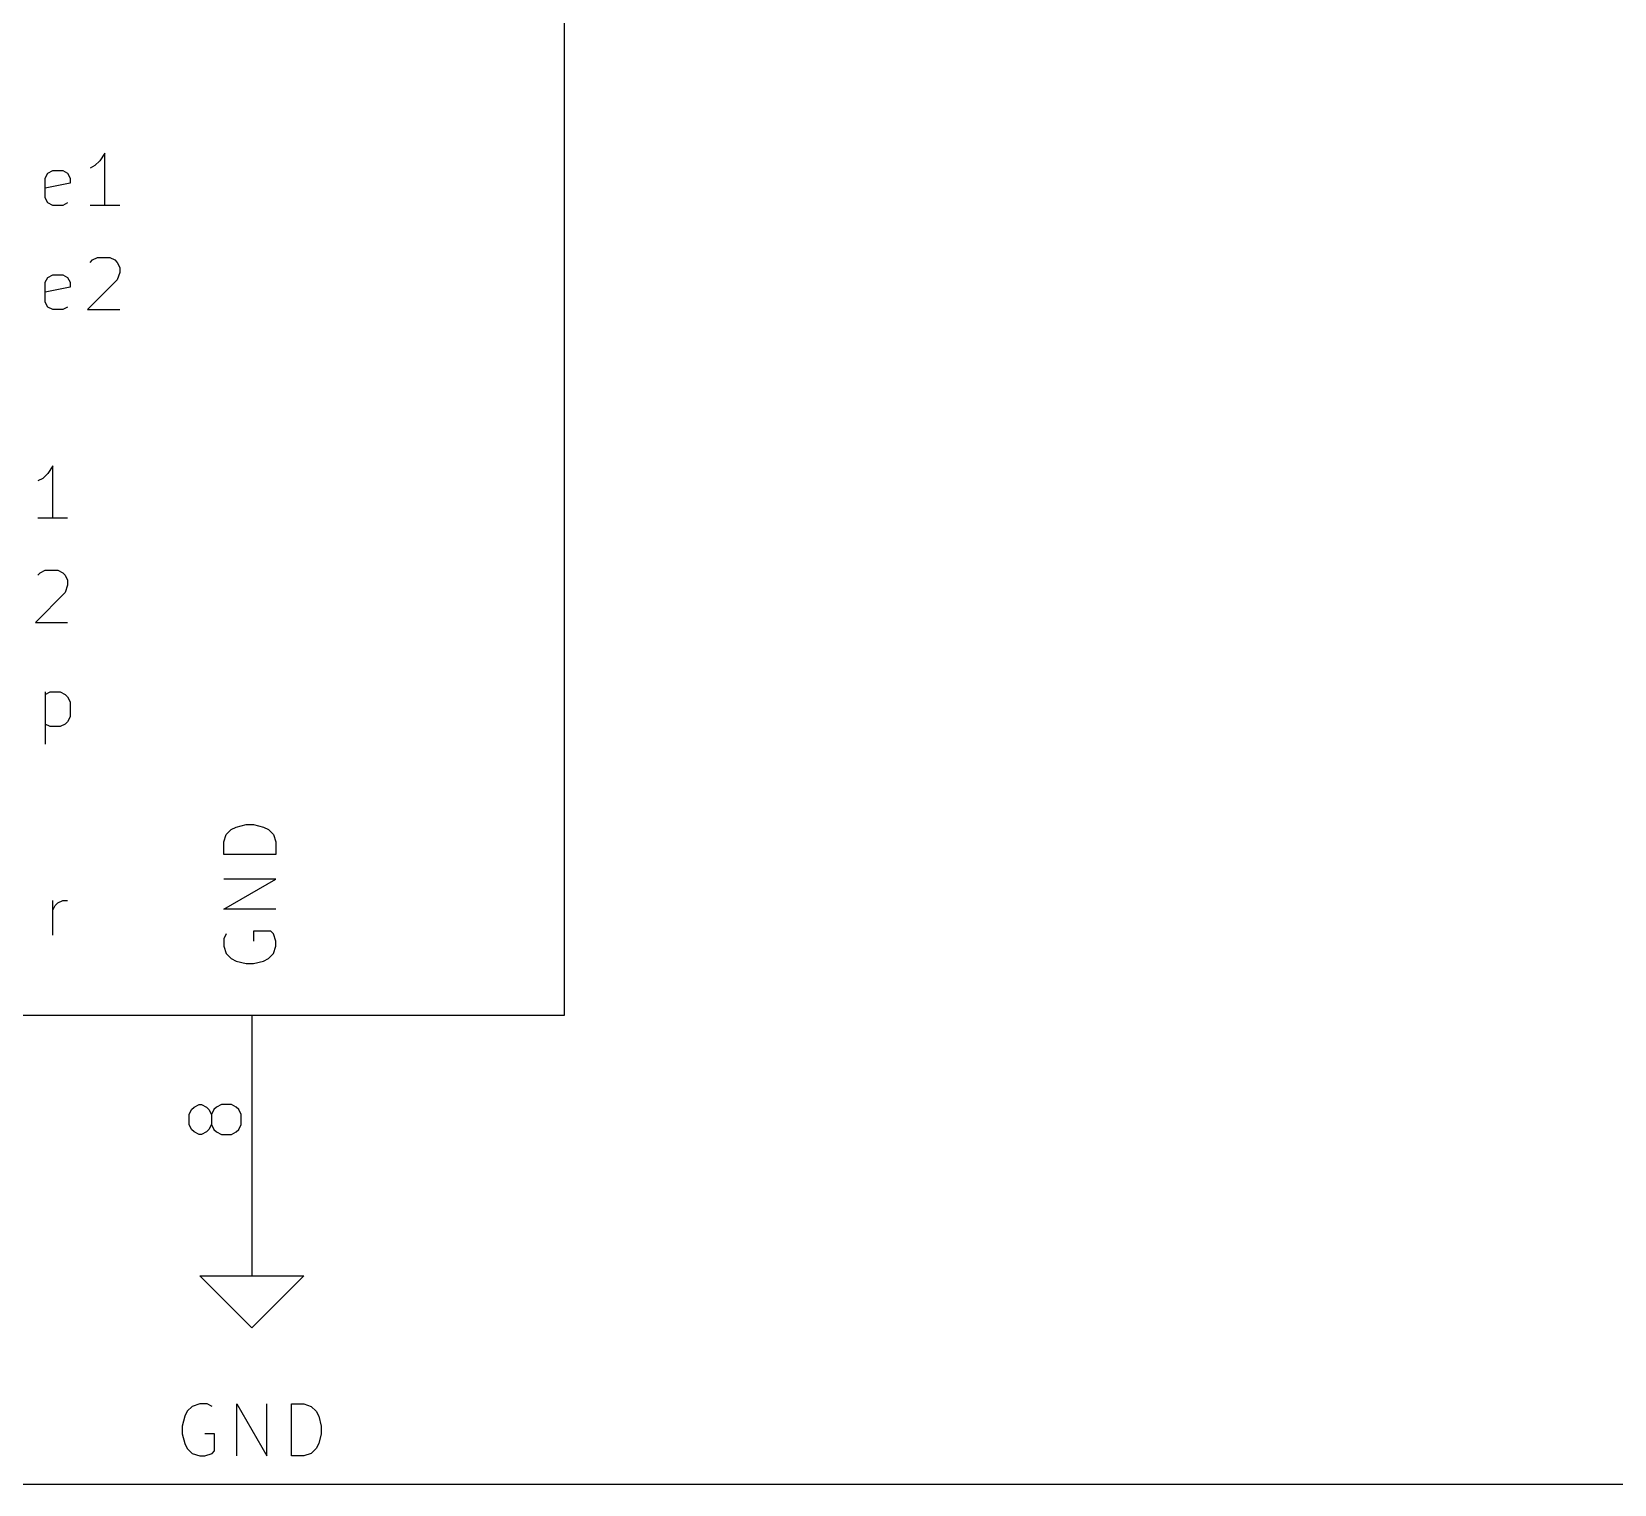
# Model space of a CAD drawing. Extents: x 0.4 to 11.3, y -7.9 to -0.4.
# Drawn here: x 1.939 to 3.457, y -3.25 to -1.856 of the extents above; entities that cross this region are included whole.
import ezdxf

# ---------------------------------------------------------------- set-up
doc = ezdxf.new("R2010")
doc.units = 0
doc.header["$MEASUREMENT"] = 0
for name, color, linetype in [('CYAN2', 4, 'CONTINUOUS'), ('GREEN3', 91, 'CONTINUOUS'), ('LYELLOW', 51, 'CONTINUOUS'), ('RED2', 1, 'CONTINUOUS'), ('RED3', 11, 'CONTINUOUS')]:
    doc.layers.add(name, color=color, linetype=linetype)

msp = doc.modelspace()

# ---------------------------------------------------------------- linework, layer by layer
at = {"layer": 'CYAN2', "linetype": 'CONTINUOUS'}
for p, q in [((2.009, -1.9731), (2.0043, -1.9803)), ((2.009, -1.9731), (2.0043, -1.9803)), ((2.009, -2.0231), (2.009, -1.9731)), ((2.009, -2.0231), (2.009, -1.9731)), ((1.9995, -1.985), (1.9948, -1.9874)), ((1.9995, -1.985), (1.9948, -1.9874)), ((2.0043, -1.9803), (1.9995, -1.985)), ((2.0043, -1.9803), (1.9995, -1.985)), ((1.9519, -1.9969), (1.9543, -1.9922)), ((1.9519, -1.9969), (1.9543, -1.9922)), ((1.9519, -2.016), (1.9519, -1.9969)), ((1.9519, -2.016), (1.9519, -1.9969)), ((1.9757, -2.0017), (1.9519, -2.0065)), ((1.9757, -2.0017), (1.9519, -2.0065)), ((1.9543, -1.9922), (1.959, -1.9898)), ((1.9543, -1.9922), (1.959, -1.9898)), ((1.959, -1.9898), (1.9686, -1.9898)), ((1.959, -1.9898), (1.9686, -1.9898)), ((1.9686, -1.9898), (1.9733, -1.9922)), ((1.9686, -1.9898), (1.9733, -1.9922)), ((1.9733, -1.9922), (1.9757, -1.9969)), ((1.9733, -1.9922), (1.9757, -1.9969)), ((1.9757, -1.9969), (1.9757, -2.0017)), ((1.9757, -1.9969), (1.9757, -2.0017)), ((1.9543, -2.0208), (1.9519, -2.016)), ((1.9543, -2.0208), (1.9519, -2.016)), ((1.959, -2.0231), (1.9543, -2.0208)), ((1.959, -2.0231), (1.9543, -2.0208)), ((1.9686, -2.0231), (1.959, -2.0231)), ((1.9686, -2.0231), (1.959, -2.0231)), ((1.9733, -2.0208), (1.9686, -2.0231)), ((1.9733, -2.0208), (1.9686, -2.0231)), ((2.0233, -2.0231), (1.9948, -2.0231)), ((2.0233, -2.0231), (1.9948, -2.0231)), ((1.9948, -2.0779), (1.9971, -2.0755)), ((1.9948, -2.0779), (1.9971, -2.0755)), ((1.9971, -2.0755), (2.0019, -2.0731)), ((1.9971, -2.0755), (2.0019, -2.0731)), ((2.0019, -2.0731), (2.0138, -2.0731)), ((2.0019, -2.0731), (2.0138, -2.0731)), ((2.0138, -2.0731), (2.0186, -2.0755)), ((2.0138, -2.0731), (2.0186, -2.0755)), ((2.0186, -2.0755), (2.021, -2.0779)), ((2.0186, -2.0755), (2.021, -2.0779)), ((2.021, -2.0779), (2.0233, -2.0827)), ((2.021, -2.0779), (2.0233, -2.0827)), ((1.9519, -2.0969), (1.9543, -2.0922)), ((1.9519, -2.0969), (1.9543, -2.0922)), ((1.9543, -2.0922), (1.959, -2.0898)), ((1.9543, -2.0922), (1.959, -2.0898)), ((1.959, -2.0898), (1.9686, -2.0898)), ((1.959, -2.0898), (1.9686, -2.0898)), ((1.9686, -2.0898), (1.9733, -2.0922)), ((1.9686, -2.0898), (1.9733, -2.0922)), ((1.9733, -2.0922), (1.9757, -2.0969)), ((1.9733, -2.0922), (1.9757, -2.0969)), ((2.021, -2.0946), (1.9924, -2.1231)), ((2.021, -2.0946), (1.9924, -2.1231)), ((2.0233, -2.0874), (2.021, -2.0946)), ((2.0233, -2.0874), (2.021, -2.0946)), ((2.0233, -2.0827), (2.0233, -2.0874)), ((2.0233, -2.0827), (2.0233, -2.0874)), ((1.9519, -2.116), (1.9519, -2.0969)), ((1.9519, -2.116), (1.9519, -2.0969)), ((1.9757, -2.1017), (1.9519, -2.1065)), ((1.9757, -2.1017), (1.9519, -2.1065)), ((1.9757, -2.0969), (1.9757, -2.1017)), ((1.9757, -2.0969), (1.9757, -2.1017)), ((1.9543, -2.1208), (1.9519, -2.116)), ((1.9543, -2.1208), (1.9519, -2.116)), ((1.959, -2.1231), (1.9543, -2.1208)), ((1.959, -2.1231), (1.9543, -2.1208)), ((1.9686, -2.1231), (1.959, -2.1231)), ((1.9686, -2.1231), (1.959, -2.1231)), ((1.9733, -2.1208), (1.9686, -2.1231)), ((1.9733, -2.1208), (1.9686, -2.1231)), ((1.9924, -2.1231), (2.0233, -2.1231)), ((1.9924, -2.1231), (2.0233, -2.1231)), ((1.959, -2.2731), (1.9543, -2.2803)), ((1.959, -2.2731), (1.9543, -2.2803)), ((1.959, -2.3231), (1.959, -2.2731)), ((1.959, -2.3231), (1.959, -2.2731)), ((1.9495, -2.285), (1.9448, -2.2874)), ((1.9495, -2.285), (1.9448, -2.2874)), ((1.9543, -2.2803), (1.9495, -2.285)), ((1.9543, -2.2803), (1.9495, -2.285)), ((1.9733, -2.3231), (1.9448, -2.3231)), ((1.9733, -2.3231), (1.9448, -2.3231)), ((1.9448, -2.3779), (1.9471, -2.3755)), ((1.9448, -2.3779), (1.9471, -2.3755)), ((1.9471, -2.3755), (1.9519, -2.3731)), ((1.9471, -2.3755), (1.9519, -2.3731)), ((1.9519, -2.3731), (1.9638, -2.3731)), ((1.9519, -2.3731), (1.9638, -2.3731)), ((1.9638, -2.3731), (1.9686, -2.3755)), ((1.9638, -2.3731), (1.9686, -2.3755)), ((1.9686, -2.3755), (1.9709, -2.3779)), ((1.9686, -2.3755), (1.9709, -2.3779)), ((1.9709, -2.3779), (1.9733, -2.3827)), ((1.9709, -2.3779), (1.9733, -2.3827)), ((1.9733, -2.3827), (1.9733, -2.3874)), ((1.9733, -2.3827), (1.9733, -2.3874)), ((1.9709, -2.3946), (1.9424, -2.4231)), ((1.9709, -2.3946), (1.9424, -2.4231)), ((1.9733, -2.3874), (1.9709, -2.3946)), ((1.9733, -2.3874), (1.9709, -2.3946)), ((1.9424, -2.4231), (1.9733, -2.4231)), ((1.9424, -2.4231), (1.9733, -2.4231)), ((1.9519, -2.4898), (1.9519, -2.5398)), ((1.9519, -2.4922), (1.9567, -2.4898)), ((1.9519, -2.4898), (1.9519, -2.5398)), ((1.9519, -2.4922), (1.9567, -2.4898)), ((1.9567, -2.4898), (1.9662, -2.4898)), ((1.9567, -2.4898), (1.9662, -2.4898)), ((1.9662, -2.4898), (1.9709, -2.4922)), ((1.9662, -2.4898), (1.9709, -2.4922)), ((1.9709, -2.4922), (1.9733, -2.4946)), ((1.9709, -2.4922), (1.9733, -2.4946)), ((1.9733, -2.4946), (1.9757, -2.4993)), ((1.9733, -2.4946), (1.9757, -2.4993)), ((1.9757, -2.4993), (1.9757, -2.5136)), ((1.9757, -2.4993), (1.9757, -2.5136)), ((1.9733, -2.5184), (1.9709, -2.5208)), ((1.9733, -2.5184), (1.9709, -2.5208)), ((1.9757, -2.5136), (1.9733, -2.5184)), ((1.9757, -2.5136), (1.9733, -2.5184)), ((1.9567, -2.5231), (1.9519, -2.5208)), ((1.9567, -2.5231), (1.9519, -2.5208)), ((1.9662, -2.5231), (1.9567, -2.5231)), ((1.9662, -2.5231), (1.9567, -2.5231)), ((1.9709, -2.5208), (1.9662, -2.5231)), ((1.9709, -2.5208), (1.9662, -2.5231)), ((2.1231, -2.6338), (2.1255, -2.6267)), ((2.1231, -2.6338), (2.1255, -2.6267)), ((2.1255, -2.6267), (2.1303, -2.6219)), ((2.1255, -2.6267), (2.1303, -2.6219)), ((2.1303, -2.6219), (2.135, -2.6195)), ((2.1303, -2.6219), (2.135, -2.6195)), ((2.135, -2.6195), (2.1446, -2.6171)), ((2.135, -2.6195), (2.1446, -2.6171)), ((2.1446, -2.6171), (2.1517, -2.6171)), ((2.1446, -2.6171), (2.1517, -2.6171)), ((2.1517, -2.6171), (2.1612, -2.6195)), ((2.1517, -2.6171), (2.1612, -2.6195)), ((2.1612, -2.6195), (2.166, -2.6219)), ((2.1612, -2.6195), (2.166, -2.6219)), ((2.166, -2.6219), (2.1708, -2.6267)), ((2.166, -2.6219), (2.1708, -2.6267)), ((2.1708, -2.6267), (2.1731, -2.6338)), ((2.1708, -2.6267), (2.1731, -2.6338)), ((2.1231, -2.6457), (2.1231, -2.6338)), ((2.1231, -2.6457), (2.1231, -2.6338)), ((2.1731, -2.6338), (2.1731, -2.6457)), ((2.1731, -2.6338), (2.1731, -2.6457)), ((2.1731, -2.6457), (2.1231, -2.6457)), ((2.1731, -2.6457), (2.1231, -2.6457)), ((2.1231, -2.6981), (2.1731, -2.6695)), ((2.1731, -2.6695), (2.1231, -2.6695)), ((2.1231, -2.6981), (2.1731, -2.6695)), ((2.1731, -2.6695), (2.1231, -2.6695)), ((1.959, -2.7231), (1.959, -2.6898)), ((1.959, -2.7231), (1.959, -2.6898)), ((1.959, -2.6993), (1.9614, -2.6946)), ((1.959, -2.6993), (1.9614, -2.6946)), ((1.9614, -2.6946), (1.9638, -2.6922)), ((1.9614, -2.6946), (1.9638, -2.6922)), ((1.9638, -2.6922), (1.9686, -2.6898)), ((1.9638, -2.6922), (1.9686, -2.6898)), ((1.9686, -2.6898), (1.9733, -2.6898)), ((1.9686, -2.6898), (1.9733, -2.6898)), ((2.1731, -2.6981), (2.1231, -2.6981)), ((2.1731, -2.6981), (2.1231, -2.6981)), ((2.1255, -2.7219), (2.1231, -2.7267)), ((2.1255, -2.7219), (2.1231, -2.7267)), ((2.1231, -2.7267), (2.1231, -2.7338)), ((2.1231, -2.7267), (2.1231, -2.7338)), ((2.1684, -2.7195), (2.1517, -2.7195)), ((2.1517, -2.7195), (2.1517, -2.729)), ((2.1684, -2.7195), (2.1517, -2.7195)), ((2.1517, -2.7195), (2.1517, -2.729)), ((2.1708, -2.7219), (2.1684, -2.7195)), ((2.1708, -2.7219), (2.1684, -2.7195)), ((2.1731, -2.729), (2.1708, -2.7219)), ((2.1731, -2.729), (2.1708, -2.7219)), ((2.1731, -2.7338), (2.1731, -2.729)), ((2.1731, -2.7338), (2.1731, -2.729)), ((2.1231, -2.7338), (2.1255, -2.7409)), ((2.1231, -2.7338), (2.1255, -2.7409)), ((2.1255, -2.7409), (2.1303, -2.7457)), ((2.1255, -2.7409), (2.1303, -2.7457)), ((2.1303, -2.7457), (2.135, -2.7481)), ((2.1303, -2.7457), (2.135, -2.7481)), ((2.135, -2.7481), (2.1446, -2.7505)), ((2.135, -2.7481), (2.1446, -2.7505)), ((2.1517, -2.7505), (2.1612, -2.7481)), ((2.1517, -2.7505), (2.1612, -2.7481)), ((2.1612, -2.7481), (2.166, -2.7457)), ((2.1612, -2.7481), (2.166, -2.7457)), ((2.166, -2.7457), (2.1708, -2.7409)), ((2.166, -2.7457), (2.1708, -2.7409)), ((2.1708, -2.7409), (2.1731, -2.7338)), ((2.1708, -2.7409), (2.1731, -2.7338)), ((2.1446, -2.7505), (2.1517, -2.7505)), ((2.1446, -2.7505), (2.1517, -2.7505)), ((2.1, -3.1728), (2.0929, -3.1752)), ((2.1, -3.1728), (2.0929, -3.1752)), ((2.1071, -3.1728), (2.1, -3.1728)), ((2.1071, -3.1728), (2.1, -3.1728)), ((2.1119, -3.1752), (2.1071, -3.1728)), ((2.1119, -3.1752), (2.1071, -3.1728)), ((2.1357, -3.2228), (2.1357, -3.1728)), ((2.1357, -3.1728), (2.1643, -3.2228)), ((2.1357, -3.2228), (2.1357, -3.1728)), ((2.1357, -3.1728), (2.1643, -3.2228)), ((2.1643, -3.2228), (2.1643, -3.1728)), ((2.1643, -3.2228), (2.1643, -3.1728)), ((2.1881, -3.2228), (2.1881, -3.1728)), ((2.1881, -3.1728), (2.2, -3.1728)), ((2.1881, -3.2228), (2.1881, -3.1728)), ((2.1881, -3.1728), (2.2, -3.1728)), ((2.2, -3.1728), (2.2071, -3.1752)), ((2.2, -3.1728), (2.2071, -3.1752)), ((2.0857, -3.1847), (2.0833, -3.1942)), ((2.0857, -3.1847), (2.0833, -3.1942)), ((2.0881, -3.1799), (2.0857, -3.1847)), ((2.0881, -3.1799), (2.0857, -3.1847)), ((2.0929, -3.1752), (2.0881, -3.1799)), ((2.0929, -3.1752), (2.0881, -3.1799)), ((2.2071, -3.1752), (2.2119, -3.1799)), ((2.2071, -3.1752), (2.2119, -3.1799)), ((2.2119, -3.1799), (2.2143, -3.1847)), ((2.2119, -3.1799), (2.2143, -3.1847)), ((2.2143, -3.1847), (2.2167, -3.1942)), ((2.2143, -3.1847), (2.2167, -3.1942)), ((2.0833, -3.1942), (2.0833, -3.2014)), ((2.0833, -3.1942), (2.0833, -3.2014)), ((2.0833, -3.2014), (2.0857, -3.2109)), ((2.0833, -3.2014), (2.0857, -3.2109)), ((2.1143, -3.2014), (2.1048, -3.2014)), ((2.1143, -3.2014), (2.1048, -3.2014)), ((2.1143, -3.218), (2.1143, -3.2014)), ((2.1143, -3.218), (2.1143, -3.2014)), ((2.2167, -3.2014), (2.2143, -3.2109)), ((2.2167, -3.2014), (2.2143, -3.2109)), ((2.2167, -3.1942), (2.2167, -3.2014)), ((2.2167, -3.1942), (2.2167, -3.2014)), ((2.0857, -3.2109), (2.0881, -3.2157)), ((2.0857, -3.2109), (2.0881, -3.2157)), ((2.0881, -3.2157), (2.0929, -3.2204)), ((2.0881, -3.2157), (2.0929, -3.2204)), ((2.1119, -3.2204), (2.1143, -3.218)), ((2.1119, -3.2204), (2.1143, -3.218)), ((2.2119, -3.2157), (2.2071, -3.2204)), ((2.2119, -3.2157), (2.2071, -3.2204)), ((2.2143, -3.2109), (2.2119, -3.2157)), ((2.2143, -3.2109), (2.2119, -3.2157)), ((2.0929, -3.2204), (2.1, -3.2228)), ((2.0929, -3.2204), (2.1, -3.2228)), ((2.1, -3.2228), (2.1048, -3.2228)), ((2.1, -3.2228), (2.1048, -3.2228)), ((2.1048, -3.2228), (2.1119, -3.2204)), ((2.1048, -3.2228), (2.1119, -3.2204)), ((2.2, -3.2228), (2.1881, -3.2228)), ((2.2, -3.2228), (2.1881, -3.2228)), ((2.2071, -3.2204), (2.2, -3.2228)), ((2.2071, -3.2204), (2.2, -3.2228))]:
    msp.add_line(p, q, dxfattribs=at)
at = {"layer": 'GREEN3', "linetype": 'CONTINUOUS'}
msp.add_line((6.65, -3.25), (0.65, -3.25), dxfattribs=at)
at = {"layer": 'LYELLOW', "linetype": 'CONTINUOUS'}
for p, q in [((2.45, -2.8), (2.45, -1.4)), ((1.85, -2.8), (2.45, -2.8))]:
    msp.add_line(p, q, dxfattribs=at)
at = {"layer": 'RED2', "linetype": 'CONTINUOUS'}
for p, q in [((2.45, -2.8), (2.45, -1.4)), ((1.85, -2.8), (2.45, -2.8)), ((2.15, -2.8), (2.15, -3)), ((2.15, -2.8), (2.15, -3)), ((2.15, -3), (2.15, -3.05)), ((2.15, -3.1), (2.1, -3.05)), ((2.1, -3.05), (2.15, -3.05)), ((2.15, -3.05), (2.2, -3.05)), ((2.2, -3.05), (2.15, -3.1))]:
    msp.add_line(p, q, dxfattribs=at)
at = {"layer": 'RED3', "linetype": 'CONTINUOUS'}
for p, q in [((2.0899, -2.8952), (2.0923, -2.8905)), ((2.0899, -2.8952), (2.0923, -2.8905)), ((2.0899, -2.9048), (2.0899, -2.8952)), ((2.0899, -2.9048), (2.0899, -2.8952)), ((2.0923, -2.8905), (2.0946, -2.8881)), ((2.0923, -2.8905), (2.0946, -2.8881)), ((2.0946, -2.8881), (2.0994, -2.8857)), ((2.0946, -2.8881), (2.0994, -2.8857)), ((2.0994, -2.8857), (2.1018, -2.8857)), ((2.0994, -2.8857), (2.1018, -2.8857)), ((2.1018, -2.8857), (2.1065, -2.8881)), ((2.1018, -2.8857), (2.1065, -2.8881)), ((2.1065, -2.8881), (2.1089, -2.8905)), ((2.1065, -2.8881), (2.1089, -2.8905)), ((2.1089, -2.8905), (2.1113, -2.8952)), ((2.1089, -2.8905), (2.1113, -2.8952)), ((2.1137, -2.8905), (2.1113, -2.8952)), ((2.1137, -2.8905), (2.1113, -2.8952)), ((2.1113, -2.8952), (2.1113, -2.9048)), ((2.1113, -2.8952), (2.1113, -2.9048)), ((2.1161, -2.8881), (2.1137, -2.8905)), ((2.1161, -2.8881), (2.1137, -2.8905)), ((2.1208, -2.8857), (2.1161, -2.8881)), ((2.1208, -2.8857), (2.1161, -2.8881)), ((2.1304, -2.8857), (2.1208, -2.8857)), ((2.1304, -2.8857), (2.1208, -2.8857)), ((2.1351, -2.8881), (2.1304, -2.8857)), ((2.1351, -2.8881), (2.1304, -2.8857)), ((2.1375, -2.8905), (2.1351, -2.8881)), ((2.1375, -2.8905), (2.1351, -2.8881)), ((2.1399, -2.8952), (2.1375, -2.8905)), ((2.1399, -2.8952), (2.1375, -2.8905)), ((2.1399, -2.9048), (2.1399, -2.8952)), ((2.1399, -2.9048), (2.1399, -2.8952)), ((2.0923, -2.9095), (2.0899, -2.9048)), ((2.0923, -2.9095), (2.0899, -2.9048)), ((2.0946, -2.9119), (2.0923, -2.9095)), ((2.0946, -2.9119), (2.0923, -2.9095)), ((2.0994, -2.9143), (2.0946, -2.9119)), ((2.0994, -2.9143), (2.0946, -2.9119)), ((2.1018, -2.9143), (2.0994, -2.9143)), ((2.1018, -2.9143), (2.0994, -2.9143)), ((2.1065, -2.9119), (2.1018, -2.9143)), ((2.1065, -2.9119), (2.1018, -2.9143)), ((2.1089, -2.9095), (2.1065, -2.9119)), ((2.1089, -2.9095), (2.1065, -2.9119)), ((2.1113, -2.9048), (2.1089, -2.9095)), ((2.1113, -2.9048), (2.1089, -2.9095)), ((2.1113, -2.9048), (2.1137, -2.9095)), ((2.1113, -2.9048), (2.1137, -2.9095)), ((2.1137, -2.9095), (2.1161, -2.9119)), ((2.1137, -2.9095), (2.1161, -2.9119)), ((2.1161, -2.9119), (2.1208, -2.9143)), ((2.1161, -2.9119), (2.1208, -2.9143)), ((2.1208, -2.9143), (2.1304, -2.9143)), ((2.1208, -2.9143), (2.1304, -2.9143)), ((2.1304, -2.9143), (2.1351, -2.9119)), ((2.1304, -2.9143), (2.1351, -2.9119)), ((2.1351, -2.9119), (2.1375, -2.9095)), ((2.1351, -2.9119), (2.1375, -2.9095)), ((2.1375, -2.9095), (2.1399, -2.9048)), ((2.1375, -2.9095), (2.1399, -2.9048))]:
    msp.add_line(p, q, dxfattribs=at)

doc.saveas('drawing.dxf')
